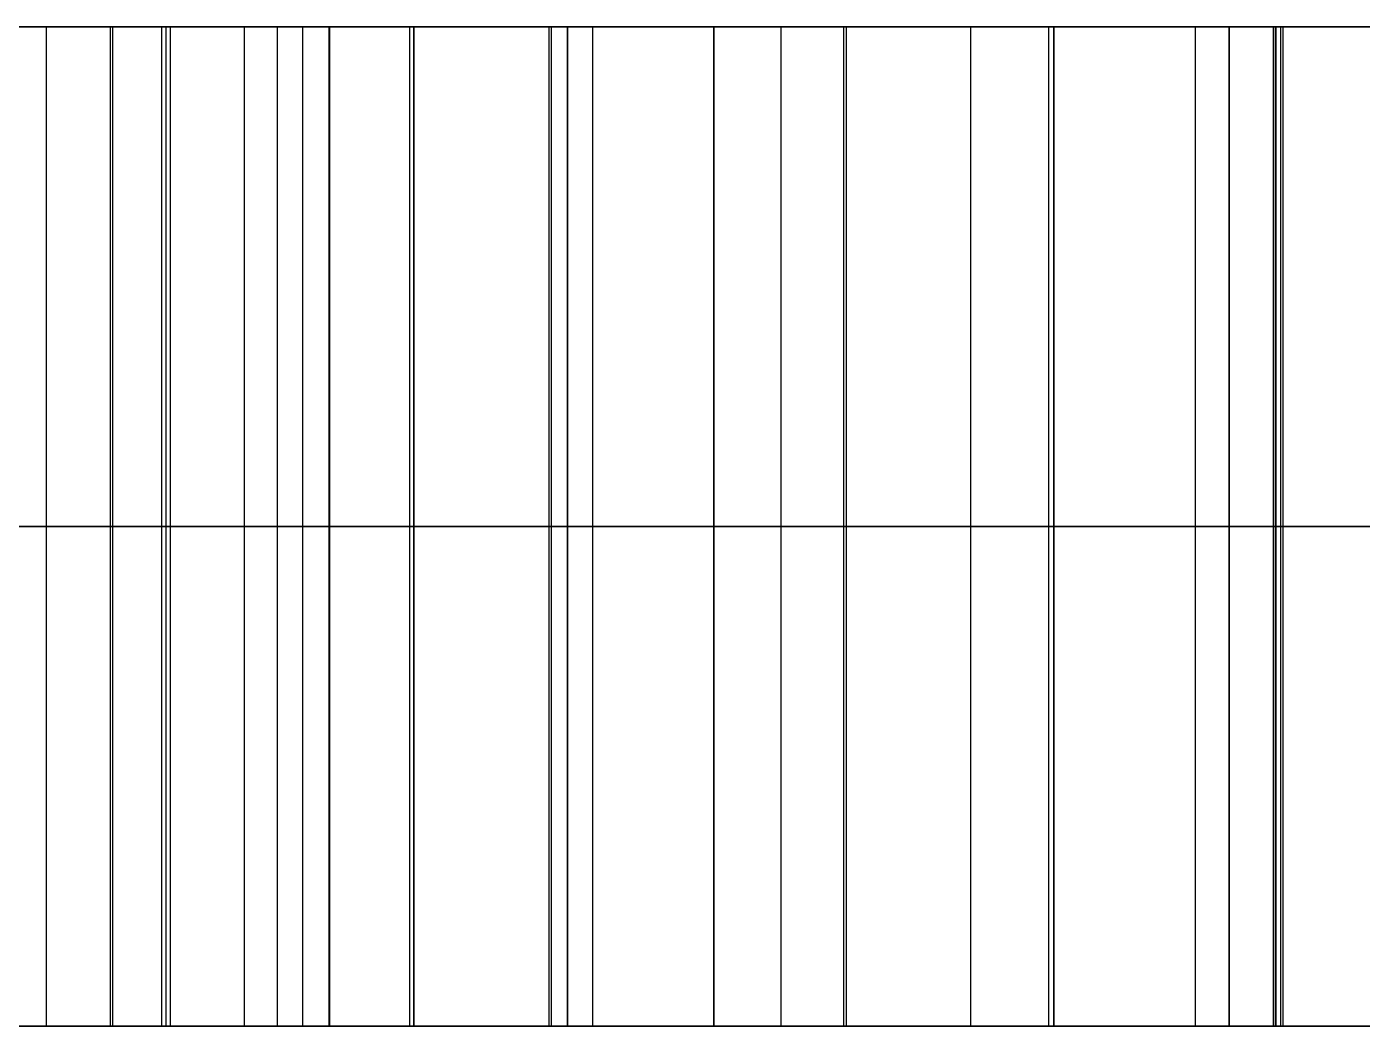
# Model space of a CAD drawing. Header units: millimetres. Extents: x -170 to 170, y -1654 to 210.
# Drawn here: x -31.34 to -11.29, y -50.53 to -35.53 of the extents above; entities that cross this region are included whole.
import ezdxf

# ---------------------------------------------------------------- set-up
doc = ezdxf.new("R2010")
doc.units = ezdxf.units.MM
doc.header["$MEASUREMENT"] = 0
doc.layers.add('V1', color=7, linetype='Continuous', true_color=0x000000)

msp = doc.modelspace()

# ---------------------------------------------------------------- linework, layer by layer
at = {"layer": 'V1'}
for p, q in [((-86.717, -35.528, 255), (-4, -35.528, 255)), ((-31.846, -35.528, 126.543), (-4, -35.528, 126.543)), ((-31.846, -35.528, 383.457), (-4, -35.528, 383.457)), ((-153, -43.028, 25), (153, -43.028, 25)), ((-153, -43.028, 25), (153, -43.028, 25)), ((-86.717, -50.528, 255), (-4, -50.528, 255)), ((-31.846, -50.528, 126.543), (-4, -50.528, 126.543)), ((-31.846, -50.528, 383.457), (-4, -50.528, 383.457))]:
    msp.add_line(p, q, dxfattribs=at)
for points in [[(-153, -35.528), (0, -35.528), (153, -35.528)], [(153, -35.528, 50), (0, -35.528, 50), (-153, -35.528, 50)], [(-31.048, -35.528, 99.347), (-31.048, -43.028, 99.347), (-31.048, -50.528, 99.347)], [(-31.048, -35.528, 410.653), (-31.048, -43.028, 410.653), (-31.048, -50.528, 410.653)], [(-31.047, -35.528, 153.74), (-31.047, -43.028, 153.74), (-31.047, -50.528, 153.74)], [(-31.047, -35.528, 356.26), (-31.047, -43.028, 356.26), (-31.047, -50.528, 356.26)], [(-30.084, -35.528, 336.331), (-30.084, -43.028, 336.331), (-30.084, -50.528, 336.331)], [(-30.051, -35.528, 173.657), (-30.051, -43.028, 173.657), (-30.051, -50.528, 173.657)], [(-29.317, -35.528, 139.17), (-29.317, -43.028, 139.17), (-29.317, -50.528, 139.17)], [(-29.317, -35.528, 113.917), (-29.317, -43.028, 113.917), (-29.317, -50.528, 113.917)], [(-29.317, -35.528, 396.083), (-29.317, -43.028, 396.083), (-29.317, -50.528, 396.083)], [(-29.317, -35.528, 370.83), (-29.317, -43.028, 370.83), (-29.317, -50.528, 370.83)], [(-29.251, -35.528, 139.134), (-29.251, -43.028, 139.134), (-29.251, -50.528, 139.134)], [(-29.251, -35.528, 113.952), (-29.251, -43.028, 113.952), (-29.251, -50.528, 113.952)], [(-29.251, -35.528, 396.048), (-29.251, -43.028, 396.048), (-29.251, -50.528, 396.048)], [(-29.251, -35.528, 370.866), (-29.251, -43.028, 370.866), (-29.251, -50.528, 370.866)], [(-29.186, -35.528, 97.358), (-29.186, -43.028, 97.358), (-29.186, -50.528, 97.358)], [(-29.186, -35.528, 412.642), (-29.186, -43.028, 412.642), (-29.186, -50.528, 412.642)], [(-29.185, -35.528, 155.729), (-29.185, -43.028, 155.729), (-29.185, -50.528, 155.729)], [(-29.185, -35.528, 354.271), (-29.185, -43.028, 354.271), (-29.185, -50.528, 354.271)], [(-28.074, -35.528, 105.517), (-28.074, -43.028, 105.517), (-28.074, -50.528, 105.517)], [(-28.074, -35.528, 404.483), (-28.074, -43.028, 404.483), (-28.074, -50.528, 404.483)], [(-28.073, -35.528, 147.569), (-28.073, -43.028, 147.569), (-28.073, -50.528, 147.569)], [(-28.073, -35.528, 362.431), (-28.073, -43.028, 362.431), (-28.073, -50.528, 362.431)], [(-27.58, -35.528, 110.62), (-27.58, -43.028, 110.62), (-27.58, -50.528, 110.62)], [(-27.58, -35.528, 399.38), (-27.58, -43.028, 399.38), (-27.58, -50.528, 399.38)], [(-27.579, -35.528, 142.466), (-27.579, -43.028, 142.466), (-27.579, -50.528, 142.466)], [(-27.579, -35.528, 367.534), (-27.579, -43.028, 367.534), (-27.579, -50.528, 367.534)], [(-27.197, -35.528, 95.496), (-27.197, -43.028, 95.496), (-27.197, -50.528, 95.496)], [(-27.197, -35.528, 414.504), (-27.197, -43.028, 414.504), (-27.197, -50.528, 414.504)], [(-27.196, -35.528, 157.591), (-27.196, -43.028, 157.591), (-27.196, -50.528, 157.591)], [(-27.196, -35.528, 352.409), (-27.196, -43.028, 352.409), (-27.196, -50.528, 352.409)], [(-26.803, -35.528, 172.53), (-26.803, -43.028, 172.53), (-26.803, -50.528, 172.53)], [(-26.791, -35.528, 337.474), (-26.791, -43.028, 337.474), (-26.791, -50.528, 337.474)], [(-25.594, -35.528, 107.467), (-25.594, -43.028, 107.467), (-25.594, -50.528, 107.467)], [(-25.594, -35.528, 402.533), (-25.594, -43.028, 402.533), (-25.594, -50.528, 402.533)], [(-25.593, -35.528, 145.619), (-25.593, -43.028, 145.619), (-25.593, -50.528, 145.619)], [(-25.593, -35.528, 364.381), (-25.593, -43.028, 364.381), (-25.593, -50.528, 364.381)], [(-25.53, -35.528, 107.507), (-25.53, -43.028, 107.507), (-25.53, -50.528, 107.507)], [(-25.53, -35.528, 402.493), (-25.53, -43.028, 402.493), (-25.53, -50.528, 402.493)], [(-25.529, -35.528, 145.58), (-25.529, -43.028, 145.58), (-25.529, -50.528, 145.58)], [(-25.529, -35.528, 364.42), (-25.529, -43.028, 364.42), (-25.529, -50.528, 364.42)], [(-23.501, -35.528, 338.471), (-23.501, -43.028, 338.471), (-23.501, -50.528, 338.471)], [(-23.466, -35.528, 171.519), (-23.466, -43.028, 171.519), (-23.466, -50.528, 171.519)], [(-23.224, -35.528, 346.5), (-23.224, -43.028, 346.5), (-23.224, -50.528, 346.5)], [(-23.218, -35.528, 163.514), (-23.218, -43.028, 163.514), (-23.218, -50.528, 163.514)], [(-22.844, -35.528, 348.521), (-22.844, -43.028, 348.521), (-22.844, -50.528, 348.521)], [(-22.844, -35.528, 161.479), (-22.844, -43.028, 161.479), (-22.844, -50.528, 161.479)], [(-21.027, -35.528, 98.469), (-21.027, -43.028, 98.469), (-21.027, -50.528, 98.469)], [(-21.027, -35.528, 411.531), (-21.027, -43.028, 411.531), (-21.027, -50.528, 411.531)], [(-21.025, -35.528, 154.617), (-21.025, -43.028, 154.617), (-21.025, -50.528, 154.617)], [(-21.025, -35.528, 355.383), (-21.025, -43.028, 355.383), (-21.025, -50.528, 355.383)], [(-20.016, -35.528, 349.167), (-20.016, -43.028, 349.167), (-20.016, -50.528, 349.167)], [(-20.016, -35.528, 160.833), (-20.016, -43.028, 160.833), (-20.016, -50.528, 160.833)], [(-19.077, -35.528, 100.95), (-19.077, -43.028, 100.95), (-19.077, -50.528, 100.95)], [(-19.077, -35.528, 409.05), (-19.077, -43.028, 409.05), (-19.077, -50.528, 409.05)], [(-19.075, -35.528, 152.136), (-19.075, -43.028, 152.136), (-19.075, -50.528, 152.136)], [(-19.075, -35.528, 357.864), (-19.075, -43.028, 357.864), (-19.075, -50.528, 357.864)], [(-19.037, -35.528, 101.013), (-19.037, -43.028, 101.013), (-19.037, -50.528, 101.013)], [(-19.037, -35.528, 408.987), (-19.037, -43.028, 408.987), (-19.037, -50.528, 408.987)], [(-19.036, -35.528, 152.073), (-19.036, -43.028, 152.073), (-19.036, -50.528, 152.073)], [(-19.036, -35.528, 357.927), (-19.036, -43.028, 357.927), (-19.036, -50.528, 357.927)], [(-17.169, -35.528, 349.727), (-17.169, -43.028, 349.727), (-17.169, -50.528, 349.727)], [(-17.169, -35.528, 160.273), (-17.169, -43.028, 160.273), (-17.169, -50.528, 160.273)], [(-16, -35.528, 348.021), (-16, -43.028, 348.021), (-16, -50.528, 348.021)], [(-16, -35.528, 161.964), (-16, -43.028, 161.964), (-16, -50.528, 161.964)], [(-15.924, -35.528, 98.964), (-15.924, -43.028, 98.964), (-15.924, -50.528, 98.964)], [(-15.924, -35.528, 411.036), (-15.924, -43.028, 411.036), (-15.924, -50.528, 411.036)], [(-15.922, -35.528, 154.122), (-15.922, -43.028, 154.122), (-15.922, -50.528, 154.122)], [(-15.922, -35.528, 355.878), (-15.922, -43.028, 355.878), (-15.922, -50.528, 355.878)], [(-13.8, -35.528, 94.297), (-13.8, -43.028, 94.297), (-13.8, -50.528, 94.297)], [(-13.8, -35.528, 415.703), (-13.8, -43.028, 415.703), (-13.8, -50.528, 415.703)], [(-13.799, -35.528, 158.789), (-13.799, -43.028, 158.789), (-13.799, -50.528, 158.789)], [(-13.799, -35.528, 351.211), (-13.799, -43.028, 351.211), (-13.799, -50.528, 351.211)], [(-13.291, -35.528, 87.466), (-13.291, -43.028, 87.466), (-13.291, -50.528, 87.466)], [(-13.291, -35.528, 422.534), (-13.291, -43.028, 422.534), (-13.291, -50.528, 422.534)], [(-13.289, -35.528, 165.619), (-13.289, -43.028, 165.619), (-13.289, -50.528, 165.619)], [(-13.289, -35.528, 344.381), (-13.289, -43.028, 344.381), (-13.289, -50.528, 344.381)], [(-12.627, -35.528, 97.226), (-12.627, -43.028, 97.226), (-12.627, -50.528, 97.226)], [(-12.627, -35.528, 412.774), (-12.627, -43.028, 412.774), (-12.627, -50.528, 412.774)], [(-12.625, -35.528, 155.86), (-12.625, -43.028, 155.86), (-12.625, -50.528, 155.86)], [(-12.625, -35.528, 354.14), (-12.625, -43.028, 354.14), (-12.625, -50.528, 354.14)], [(-12.592, -35.528, 97.292), (-12.592, -43.028, 97.292), (-12.592, -50.528, 97.292)], [(-12.592, -35.528, 412.708), (-12.592, -43.028, 412.708), (-12.592, -50.528, 412.708)], [(-12.59, -35.528, 155.794), (-12.59, -43.028, 155.794), (-12.59, -50.528, 155.794)], [(-12.59, -35.528, 354.206), (-12.59, -43.028, 354.206), (-12.59, -50.528, 354.206)], [(-12.517, -35.528, 340.808), (-12.517, -43.028, 340.808), (-12.517, -50.528, 340.808)], [(-12.482, -35.528, 169.186), (-12.482, -43.028, 169.186), (-12.482, -50.528, 169.186)], [(-153, -43.028), (0, -43.028), (153, -43.028)], [(153, -43.028, 50), (0, -43.028, 50), (-153, -43.028, 50)], [(-153, -43.028), (0, -43.028), (153, -43.028)], [(153, -43.028, 50), (0, -43.028, 50), (-153, -43.028, 50)], [(-153, -50.528), (0, -50.528), (153, -50.528)], [(153, -50.528, 50), (0, -50.528, 50), (-153, -50.528, 50)]]:
    msp.add_open_spline(points, degree=2, dxfattribs=at)
for points, knots in [([(-39.077, -35.528, 113.254), (-37.211, -35.528, 112.825), (-34.369, -35.528, 112.175), (-32.246, -35.528, 112.744), (-31.219, -35.528, 113.019), (-30.232, -35.528, 113.431), (-29.317, -35.528, 113.917), (-29.295, -35.528, 113.929), (-29.273, -35.528, 113.94), (-29.251, -35.528, 113.952)], [-80.007448, -80.007448, -80.007448, -80.007448, -79.240344, -79.240344, -79.240344, -78.450684, -78.450684, -78.450684, -78.431695, -78.431695, -78.431695, -78.431695]), ([(-29.251, -35.528, 396.048), (-29.273, -35.528, 396.06), (-29.295, -35.528, 396.071), (-29.317, -35.528, 396.083), (-30.232, -35.528, 396.569), (-31.219, -35.528, 396.981), (-32.246, -35.528, 397.256), (-34.369, -35.528, 397.825), (-37.211, -35.528, 397.175), (-39.077, -35.528, 396.746)], [78.431695, 78.431695, 78.431695, 78.431695, 78.450684, 78.450684, 78.450684, 79.240344, 79.240344, 79.240344, 80.007448, 80.007448, 80.007448, 80.007448]), ([(-29.251, -35.528, 139.134), (-29.273, -35.528, 139.146), (-29.295, -35.528, 139.158), (-29.317, -35.528, 139.17), (-30.232, -35.528, 139.656), (-31.219, -35.528, 140.068), (-32.246, -35.528, 140.343), (-34.369, -35.528, 140.912), (-37.21, -35.528, 140.262), (-39.076, -35.528, 139.833)], [-90.169447, -90.169447, -90.169447, -90.169447, -90.150398, -90.150398, -90.150398, -89.360731, -89.360731, -89.360731, -88.593646, -88.593646, -88.593646, -88.593646]), ([(-39.076, -35.528, 370.167), (-37.21, -35.528, 369.738), (-34.369, -35.528, 369.088), (-32.246, -35.528, 369.657), (-31.219, -35.528, 369.932), (-30.232, -35.528, 370.344), (-29.317, -35.528, 370.83), (-29.295, -35.528, 370.842), (-29.273, -35.528, 370.854), (-29.251, -35.528, 370.866)], [88.593646, 88.593646, 88.593646, 88.593646, 89.360731, 89.360731, 89.360731, 90.150398, 90.150398, 90.150398, 90.169447, 90.169447, 90.169447, 90.169447]), ([(-30.084, -35.528, 336.331), (-31.065, -35.528, 338.383), (-32.305, -35.528, 340.058), (-34.99, -35.528, 342.661), (-35.53, -35.528, 343.185), (-36.031, -35.528, 343.66), (-36.489, -35.528, 344.087)], [252.415482, 252.415482, 252.415482, 252.415482, 253.332139, 253.332139, 253.332139, 253.516566, 253.516566, 253.516566, 253.516566]), ([(-36.489, -35.528, 165.913), (-36.032, -35.528, 166.335), (-35.532, -35.528, 166.806), (-34.994, -35.528, 167.324), (-32.288, -35.528, 169.926), (-31.042, -35.528, 171.598), (-30.051, -35.528, 173.657)], [329.460388, 329.460388, 329.460388, 329.460388, 329.643542, 329.643542, 329.643542, 330.56361, 330.56361, 330.56361, 330.56361]), ([(-25.53, -35.528, 107.507), (-25.551, -35.528, 107.494), (-25.573, -35.528, 107.48), (-25.594, -35.528, 107.467), (-26.472, -35.528, 106.918), (-27.323, -35.528, 106.269), (-28.074, -35.528, 105.517), (-29.628, -35.528, 103.963), (-30.486, -35.528, 101.177), (-31.048, -35.528, 99.347)], [-75.877204, -75.877204, -75.877204, -75.877204, -75.858155, -75.858155, -75.858155, -75.068488, -75.068488, -75.068488, -74.301403, -74.301403, -74.301403, -74.301403]), ([(-31.048, -35.528, 410.653), (-30.486, -35.528, 408.823), (-29.628, -35.528, 406.037), (-28.074, -35.528, 404.483), (-27.323, -35.528, 403.731), (-26.472, -35.528, 403.082), (-25.594, -35.528, 402.533), (-25.573, -35.528, 402.52), (-25.551, -35.528, 402.506), (-25.53, -35.528, 402.493)], [74.301403, 74.301403, 74.301403, 74.301403, 75.068488, 75.068488, 75.068488, 75.858155, 75.858155, 75.858155, 75.877204, 75.877204, 75.877204, 75.877204]), ([(-31.047, -35.528, 153.74), (-30.485, -35.528, 151.909), (-29.627, -35.528, 149.123), (-28.073, -35.528, 147.569), (-27.321, -35.528, 146.817), (-26.471, -35.528, 146.169), (-25.593, -35.528, 145.619), (-25.571, -35.528, 145.606), (-25.55, -35.528, 145.593), (-25.529, -35.528, 145.58)], [-94.299691, -94.299691, -94.299691, -94.299691, -93.532587, -93.532587, -93.532587, -92.742927, -92.742927, -92.742927, -92.723938, -92.723938, -92.723938, -92.723938]), ([(-25.529, -35.528, 364.42), (-25.55, -35.528, 364.407), (-25.571, -35.528, 364.394), (-25.593, -35.528, 364.381), (-26.471, -35.528, 363.831), (-27.321, -35.528, 363.183), (-28.073, -35.528, 362.431), (-29.627, -35.528, 360.877), (-30.485, -35.528, 358.091), (-31.047, -35.528, 356.26)], [92.723938, 92.723938, 92.723938, 92.723938, 92.742927, 92.742927, 92.742927, 93.532587, 93.532587, 93.532587, 94.299691, 94.299691, 94.299691, 94.299691]), ([(-27.197, -35.528, 95.496), (-25.367, -35.528, 96.058), (-22.581, -35.528, 96.915), (-21.027, -35.528, 98.469), (-20.275, -35.528, 99.221), (-19.626, -35.528, 100.072), (-19.077, -35.528, 100.95), (-19.063, -35.528, 100.971), (-19.05, -35.528, 100.992), (-19.037, -35.528, 101.013)], [-72.861326, -72.861326, -72.861326, -72.861326, -72.094222, -72.094222, -72.094222, -71.304563, -71.304563, -71.304563, -71.285573, -71.285573, -71.285573, -71.285573]), ([(-19.037, -35.528, 408.987), (-19.05, -35.528, 409.008), (-19.063, -35.528, 409.029), (-19.077, -35.528, 409.05), (-19.626, -35.528, 409.928), (-20.275, -35.528, 410.779), (-21.027, -35.528, 411.531), (-22.581, -35.528, 413.085), (-25.367, -35.528, 413.942), (-27.197, -35.528, 414.504)], [71.285573, 71.285573, 71.285573, 71.285573, 71.304563, 71.304563, 71.304563, 72.094222, 72.094222, 72.094222, 72.861326, 72.861326, 72.861326, 72.861326]), ([(-19.036, -35.528, 152.073), (-19.049, -35.528, 152.094), (-19.062, -35.528, 152.115), (-19.075, -35.528, 152.136), (-19.625, -35.528, 153.015), (-20.274, -35.528, 153.865), (-21.025, -35.528, 154.617), (-22.579, -35.528, 156.171), (-25.365, -35.528, 157.029), (-27.196, -35.528, 157.591)], [-97.315569, -97.315569, -97.315569, -97.315569, -97.29652, -97.29652, -97.29652, -96.506852, -96.506852, -96.506852, -95.739767, -95.739767, -95.739767, -95.739767]), ([(-27.196, -35.528, 352.409), (-25.365, -35.528, 352.971), (-22.579, -35.528, 353.829), (-21.025, -35.528, 355.383), (-20.274, -35.528, 356.135), (-19.625, -35.528, 356.985), (-19.075, -35.528, 357.864), (-19.062, -35.528, 357.885), (-19.049, -35.528, 357.906), (-19.036, -35.528, 357.927)], [95.739767, 95.739767, 95.739767, 95.739767, 96.506852, 96.506852, 96.506852, 97.29652, 97.29652, 97.29652, 97.315569, 97.315569, 97.315569, 97.315569]), ([(-22.844, -35.528, 348.521), (-22.965, -35.528, 347.91), (-23.093, -35.528, 347.236), (-23.224, -35.528, 346.5), (-23.884, -35.528, 342.805), (-23.909, -35.528, 340.72), (-23.501, -35.528, 338.471)], [248.780261, 248.780261, 248.780261, 248.780261, 248.963415, 248.963415, 248.963415, 249.883483, 249.883483, 249.883483, 249.883483]), ([(-23.466, -35.528, 171.519), (-23.879, -35.528, 169.282), (-23.861, -35.528, 167.198), (-23.218, -35.528, 163.514), (-23.089, -35.528, 162.773), (-22.963, -35.528, 162.094), (-22.844, -35.528, 161.479)], [333.095609, 333.095609, 333.095609, 333.095609, 334.012266, 334.012266, 334.012266, 334.196693, 334.196693, 334.196693, 334.196693]), ([(-12.517, -35.528, 340.808), (-13.05, -35.528, 343.02), (-13.914, -35.528, 344.916), (-16, -35.528, 348.021), (-16.419, -35.528, 348.645), (-16.81, -35.528, 349.214), (-17.169, -35.528, 349.727)], [245.692138, 245.692138, 245.692138, 245.692138, 246.608795, 246.608795, 246.608795, 246.793222, 246.793222, 246.793222, 246.793222]), ([(-17.169, -35.528, 160.273), (-16.81, -35.528, 160.781), (-16.419, -35.528, 161.345), (-16, -35.528, 161.964), (-13.894, -35.528, 165.072), (-13.024, -35.528, 166.966), (-12.482, -35.528, 169.186)], [336.183732, 336.183732, 336.183732, 336.183732, 336.366886, 336.366886, 336.366886, 337.286954, 337.286954, 337.286954, 337.286954]), ([(-12.592, -35.528, 97.292), (-12.604, -35.528, 97.27), (-12.615, -35.528, 97.248), (-12.627, -35.528, 97.226), (-13.113, -35.528, 96.311), (-13.525, -35.528, 95.324), (-13.8, -35.528, 94.297), (-14.369, -35.528, 92.174), (-13.719, -35.528, 89.332), (-13.291, -35.528, 87.466)], [-68.731083, -68.731083, -68.731083, -68.731083, -68.712034, -68.712034, -68.712034, -67.922366, -67.922366, -67.922366, -67.155281, -67.155281, -67.155281, -67.155281]), ([(-13.291, -35.528, 422.534), (-13.719, -35.528, 420.668), (-14.369, -35.528, 417.826), (-13.8, -35.528, 415.703), (-13.525, -35.528, 414.676), (-13.113, -35.528, 413.689), (-12.627, -35.528, 412.774), (-12.615, -35.528, 412.752), (-12.604, -35.528, 412.73), (-12.592, -35.528, 412.708)], [67.155281, 67.155281, 67.155281, 67.155281, 67.922366, 67.922366, 67.922366, 68.712034, 68.712034, 68.712034, 68.731083, 68.731083, 68.731083, 68.731083]), ([(-13.289, -35.528, 165.619), (-13.717, -35.528, 163.753), (-14.367, -35.528, 160.912), (-13.799, -35.528, 158.789), (-13.523, -35.528, 157.762), (-13.111, -35.528, 156.775), (-12.625, -35.528, 155.86), (-12.614, -35.528, 155.838), (-12.602, -35.528, 155.816), (-12.59, -35.528, 155.794)], [-101.445812, -101.445812, -101.445812, -101.445812, -100.678708, -100.678708, -100.678708, -99.889049, -99.889049, -99.889049, -99.870059, -99.870059, -99.870059, -99.870059]), ([(-12.59, -35.528, 354.206), (-12.602, -35.528, 354.184), (-12.614, -35.528, 354.162), (-12.625, -35.528, 354.14), (-13.111, -35.528, 353.225), (-13.523, -35.528, 352.238), (-13.799, -35.528, 351.211), (-14.367, -35.528, 349.088), (-13.717, -35.528, 346.247), (-13.289, -35.528, 344.381)], [99.870059, 99.870059, 99.870059, 99.870059, 99.889049, 99.889049, 99.889049, 100.678708, 100.678708, 100.678708, 101.445812, 101.445812, 101.445812, 101.445812]), ([(-39.077, -43.028, 113.254), (-37.211, -43.028, 112.825), (-34.369, -43.028, 112.175), (-32.246, -43.028, 112.744), (-31.219, -43.028, 113.019), (-30.232, -43.028, 113.431), (-29.317, -43.028, 113.917), (-29.295, -43.028, 113.929), (-29.273, -43.028, 113.94), (-29.251, -43.028, 113.952)], [-80.007448, -80.007448, -80.007448, -80.007448, -79.240344, -79.240344, -79.240344, -78.450684, -78.450684, -78.450684, -78.431695, -78.431695, -78.431695, -78.431695]), ([(-29.251, -43.028, 396.048), (-29.273, -43.028, 396.06), (-29.295, -43.028, 396.071), (-29.317, -43.028, 396.083), (-30.232, -43.028, 396.569), (-31.219, -43.028, 396.981), (-32.246, -43.028, 397.256), (-34.369, -43.028, 397.825), (-37.211, -43.028, 397.175), (-39.077, -43.028, 396.746)], [78.431695, 78.431695, 78.431695, 78.431695, 78.450684, 78.450684, 78.450684, 79.240344, 79.240344, 79.240344, 80.007448, 80.007448, 80.007448, 80.007448]), ([(-29.251, -43.028, 139.134), (-29.273, -43.028, 139.146), (-29.295, -43.028, 139.158), (-29.317, -43.028, 139.17), (-30.232, -43.028, 139.656), (-31.219, -43.028, 140.068), (-32.246, -43.028, 140.343), (-34.369, -43.028, 140.912), (-37.21, -43.028, 140.262), (-39.076, -43.028, 139.833)], [-90.169447, -90.169447, -90.169447, -90.169447, -90.150398, -90.150398, -90.150398, -89.360731, -89.360731, -89.360731, -88.593646, -88.593646, -88.593646, -88.593646]), ([(-39.076, -43.028, 370.167), (-37.21, -43.028, 369.738), (-34.369, -43.028, 369.088), (-32.246, -43.028, 369.657), (-31.219, -43.028, 369.932), (-30.232, -43.028, 370.344), (-29.317, -43.028, 370.83), (-29.295, -43.028, 370.842), (-29.273, -43.028, 370.854), (-29.251, -43.028, 370.866)], [88.593646, 88.593646, 88.593646, 88.593646, 89.360731, 89.360731, 89.360731, 90.150398, 90.150398, 90.150398, 90.169447, 90.169447, 90.169447, 90.169447]), ([(-30.084, -43.028, 336.331), (-31.065, -43.028, 338.383), (-32.305, -43.028, 340.058), (-34.99, -43.028, 342.661), (-35.53, -43.028, 343.185), (-36.031, -43.028, 343.66), (-36.489, -43.028, 344.087)], [252.415482, 252.415482, 252.415482, 252.415482, 253.332139, 253.332139, 253.332139, 253.516566, 253.516566, 253.516566, 253.516566]), ([(-36.489, -43.028, 165.913), (-36.032, -43.028, 166.335), (-35.532, -43.028, 166.806), (-34.994, -43.028, 167.324), (-32.288, -43.028, 169.926), (-31.042, -43.028, 171.598), (-30.051, -43.028, 173.657)], [329.460388, 329.460388, 329.460388, 329.460388, 329.643542, 329.643542, 329.643542, 330.56361, 330.56361, 330.56361, 330.56361]), ([(-25.53, -43.028, 107.507), (-25.551, -43.028, 107.494), (-25.573, -43.028, 107.48), (-25.594, -43.028, 107.467), (-26.472, -43.028, 106.918), (-27.323, -43.028, 106.269), (-28.074, -43.028, 105.517), (-29.628, -43.028, 103.963), (-30.486, -43.028, 101.177), (-31.048, -43.028, 99.347)], [-75.877204, -75.877204, -75.877204, -75.877204, -75.858155, -75.858155, -75.858155, -75.068488, -75.068488, -75.068488, -74.301403, -74.301403, -74.301403, -74.301403]), ([(-31.048, -43.028, 410.653), (-30.486, -43.028, 408.823), (-29.628, -43.028, 406.037), (-28.074, -43.028, 404.483), (-27.323, -43.028, 403.731), (-26.472, -43.028, 403.082), (-25.594, -43.028, 402.533), (-25.573, -43.028, 402.52), (-25.551, -43.028, 402.506), (-25.53, -43.028, 402.493)], [74.301403, 74.301403, 74.301403, 74.301403, 75.068488, 75.068488, 75.068488, 75.858155, 75.858155, 75.858155, 75.877204, 75.877204, 75.877204, 75.877204]), ([(-31.047, -43.028, 153.74), (-30.485, -43.028, 151.909), (-29.627, -43.028, 149.123), (-28.073, -43.028, 147.569), (-27.321, -43.028, 146.817), (-26.471, -43.028, 146.169), (-25.593, -43.028, 145.619), (-25.571, -43.028, 145.606), (-25.55, -43.028, 145.593), (-25.529, -43.028, 145.58)], [-94.299691, -94.299691, -94.299691, -94.299691, -93.532587, -93.532587, -93.532587, -92.742927, -92.742927, -92.742927, -92.723938, -92.723938, -92.723938, -92.723938]), ([(-25.529, -43.028, 364.42), (-25.55, -43.028, 364.407), (-25.571, -43.028, 364.394), (-25.593, -43.028, 364.381), (-26.471, -43.028, 363.831), (-27.321, -43.028, 363.183), (-28.073, -43.028, 362.431), (-29.627, -43.028, 360.877), (-30.485, -43.028, 358.091), (-31.047, -43.028, 356.26)], [92.723938, 92.723938, 92.723938, 92.723938, 92.742927, 92.742927, 92.742927, 93.532587, 93.532587, 93.532587, 94.299691, 94.299691, 94.299691, 94.299691]), ([(-27.197, -43.028, 95.496), (-25.367, -43.028, 96.058), (-22.581, -43.028, 96.915), (-21.027, -43.028, 98.469), (-20.275, -43.028, 99.221), (-19.626, -43.028, 100.072), (-19.077, -43.028, 100.95), (-19.063, -43.028, 100.971), (-19.05, -43.028, 100.992), (-19.037, -43.028, 101.013)], [-72.861326, -72.861326, -72.861326, -72.861326, -72.094222, -72.094222, -72.094222, -71.304563, -71.304563, -71.304563, -71.285573, -71.285573, -71.285573, -71.285573]), ([(-19.037, -43.028, 408.987), (-19.05, -43.028, 409.008), (-19.063, -43.028, 409.029), (-19.077, -43.028, 409.05), (-19.626, -43.028, 409.928), (-20.275, -43.028, 410.779), (-21.027, -43.028, 411.531), (-22.581, -43.028, 413.085), (-25.367, -43.028, 413.942), (-27.197, -43.028, 414.504)], [71.285573, 71.285573, 71.285573, 71.285573, 71.304563, 71.304563, 71.304563, 72.094222, 72.094222, 72.094222, 72.861326, 72.861326, 72.861326, 72.861326]), ([(-19.036, -43.028, 152.073), (-19.049, -43.028, 152.094), (-19.062, -43.028, 152.115), (-19.075, -43.028, 152.136), (-19.625, -43.028, 153.015), (-20.274, -43.028, 153.865), (-21.025, -43.028, 154.617), (-22.579, -43.028, 156.171), (-25.365, -43.028, 157.029), (-27.196, -43.028, 157.591)], [-97.315569, -97.315569, -97.315569, -97.315569, -97.29652, -97.29652, -97.29652, -96.506852, -96.506852, -96.506852, -95.739767, -95.739767, -95.739767, -95.739767]), ([(-27.196, -43.028, 352.409), (-25.365, -43.028, 352.971), (-22.579, -43.028, 353.829), (-21.025, -43.028, 355.383), (-20.274, -43.028, 356.135), (-19.625, -43.028, 356.985), (-19.075, -43.028, 357.864), (-19.062, -43.028, 357.885), (-19.049, -43.028, 357.906), (-19.036, -43.028, 357.927)], [95.739767, 95.739767, 95.739767, 95.739767, 96.506852, 96.506852, 96.506852, 97.29652, 97.29652, 97.29652, 97.315569, 97.315569, 97.315569, 97.315569]), ([(-22.844, -43.028, 348.521), (-22.965, -43.028, 347.91), (-23.093, -43.028, 347.236), (-23.224, -43.028, 346.5), (-23.884, -43.028, 342.805), (-23.909, -43.028, 340.72), (-23.501, -43.028, 338.471)], [248.780261, 248.780261, 248.780261, 248.780261, 248.963415, 248.963415, 248.963415, 249.883483, 249.883483, 249.883483, 249.883483]), ([(-23.466, -43.028, 171.519), (-23.879, -43.028, 169.282), (-23.861, -43.028, 167.198), (-23.218, -43.028, 163.514), (-23.089, -43.028, 162.773), (-22.963, -43.028, 162.094), (-22.844, -43.028, 161.479)], [333.095609, 333.095609, 333.095609, 333.095609, 334.012266, 334.012266, 334.012266, 334.196693, 334.196693, 334.196693, 334.196693]), ([(-12.517, -43.028, 340.808), (-13.05, -43.028, 343.02), (-13.914, -43.028, 344.916), (-16, -43.028, 348.021), (-16.419, -43.028, 348.645), (-16.81, -43.028, 349.214), (-17.169, -43.028, 349.727)], [245.692138, 245.692138, 245.692138, 245.692138, 246.608795, 246.608795, 246.608795, 246.793222, 246.793222, 246.793222, 246.793222]), ([(-17.169, -43.028, 160.273), (-16.81, -43.028, 160.781), (-16.419, -43.028, 161.345), (-16, -43.028, 161.964), (-13.894, -43.028, 165.072), (-13.024, -43.028, 166.966), (-12.482, -43.028, 169.186)], [336.183732, 336.183732, 336.183732, 336.183732, 336.366886, 336.366886, 336.366886, 337.286954, 337.286954, 337.286954, 337.286954]), ([(-12.592, -43.028, 97.292), (-12.604, -43.028, 97.27), (-12.615, -43.028, 97.248), (-12.627, -43.028, 97.226), (-13.113, -43.028, 96.311), (-13.525, -43.028, 95.324), (-13.8, -43.028, 94.297), (-14.369, -43.028, 92.174), (-13.719, -43.028, 89.332), (-13.291, -43.028, 87.466)], [-68.731083, -68.731083, -68.731083, -68.731083, -68.712034, -68.712034, -68.712034, -67.922366, -67.922366, -67.922366, -67.155281, -67.155281, -67.155281, -67.155281]), ([(-13.291, -43.028, 422.534), (-13.719, -43.028, 420.668), (-14.369, -43.028, 417.826), (-13.8, -43.028, 415.703), (-13.525, -43.028, 414.676), (-13.113, -43.028, 413.689), (-12.627, -43.028, 412.774), (-12.615, -43.028, 412.752), (-12.604, -43.028, 412.73), (-12.592, -43.028, 412.708)], [67.155281, 67.155281, 67.155281, 67.155281, 67.922366, 67.922366, 67.922366, 68.712034, 68.712034, 68.712034, 68.731083, 68.731083, 68.731083, 68.731083]), ([(-13.289, -43.028, 165.619), (-13.717, -43.028, 163.753), (-14.367, -43.028, 160.912), (-13.799, -43.028, 158.789), (-13.523, -43.028, 157.762), (-13.111, -43.028, 156.775), (-12.625, -43.028, 155.86), (-12.614, -43.028, 155.838), (-12.602, -43.028, 155.816), (-12.59, -43.028, 155.794)], [-101.445812, -101.445812, -101.445812, -101.445812, -100.678708, -100.678708, -100.678708, -99.889049, -99.889049, -99.889049, -99.870059, -99.870059, -99.870059, -99.870059]), ([(-12.59, -43.028, 354.206), (-12.602, -43.028, 354.184), (-12.614, -43.028, 354.162), (-12.625, -43.028, 354.14), (-13.111, -43.028, 353.225), (-13.523, -43.028, 352.238), (-13.799, -43.028, 351.211), (-14.367, -43.028, 349.088), (-13.717, -43.028, 346.247), (-13.289, -43.028, 344.381)], [99.870059, 99.870059, 99.870059, 99.870059, 99.889049, 99.889049, 99.889049, 100.678708, 100.678708, 100.678708, 101.445812, 101.445812, 101.445812, 101.445812]), ([(-39.077, -50.528, 113.254), (-37.211, -50.528, 112.825), (-34.369, -50.528, 112.175), (-32.246, -50.528, 112.744), (-31.219, -50.528, 113.019), (-30.232, -50.528, 113.431), (-29.317, -50.528, 113.917), (-29.295, -50.528, 113.929), (-29.273, -50.528, 113.94), (-29.251, -50.528, 113.952)], [-80.007448, -80.007448, -80.007448, -80.007448, -79.240344, -79.240344, -79.240344, -78.450684, -78.450684, -78.450684, -78.431695, -78.431695, -78.431695, -78.431695]), ([(-29.251, -50.528, 396.048), (-29.273, -50.528, 396.06), (-29.295, -50.528, 396.071), (-29.317, -50.528, 396.083), (-30.232, -50.528, 396.569), (-31.219, -50.528, 396.981), (-32.246, -50.528, 397.256), (-34.369, -50.528, 397.825), (-37.211, -50.528, 397.175), (-39.077, -50.528, 396.746)], [78.431695, 78.431695, 78.431695, 78.431695, 78.450684, 78.450684, 78.450684, 79.240344, 79.240344, 79.240344, 80.007448, 80.007448, 80.007448, 80.007448]), ([(-29.251, -50.528, 139.134), (-29.273, -50.528, 139.146), (-29.295, -50.528, 139.158), (-29.317, -50.528, 139.17), (-30.232, -50.528, 139.656), (-31.219, -50.528, 140.068), (-32.246, -50.528, 140.343), (-34.369, -50.528, 140.912), (-37.21, -50.528, 140.262), (-39.076, -50.528, 139.833)], [-90.169447, -90.169447, -90.169447, -90.169447, -90.150398, -90.150398, -90.150398, -89.360731, -89.360731, -89.360731, -88.593646, -88.593646, -88.593646, -88.593646]), ([(-39.076, -50.528, 370.167), (-37.21, -50.528, 369.738), (-34.369, -50.528, 369.088), (-32.246, -50.528, 369.657), (-31.219, -50.528, 369.932), (-30.232, -50.528, 370.344), (-29.317, -50.528, 370.83), (-29.295, -50.528, 370.842), (-29.273, -50.528, 370.854), (-29.251, -50.528, 370.866)], [88.593646, 88.593646, 88.593646, 88.593646, 89.360731, 89.360731, 89.360731, 90.150398, 90.150398, 90.150398, 90.169447, 90.169447, 90.169447, 90.169447]), ([(-30.084, -50.528, 336.331), (-31.065, -50.528, 338.383), (-32.305, -50.528, 340.058), (-34.99, -50.528, 342.661), (-35.53, -50.528, 343.185), (-36.031, -50.528, 343.66), (-36.489, -50.528, 344.087)], [252.415482, 252.415482, 252.415482, 252.415482, 253.332139, 253.332139, 253.332139, 253.516566, 253.516566, 253.516566, 253.516566]), ([(-36.489, -50.528, 165.913), (-36.032, -50.528, 166.335), (-35.532, -50.528, 166.806), (-34.994, -50.528, 167.324), (-32.288, -50.528, 169.926), (-31.042, -50.528, 171.598), (-30.051, -50.528, 173.657)], [329.460388, 329.460388, 329.460388, 329.460388, 329.643542, 329.643542, 329.643542, 330.56361, 330.56361, 330.56361, 330.56361]), ([(-25.53, -50.528, 107.507), (-25.551, -50.528, 107.494), (-25.573, -50.528, 107.48), (-25.594, -50.528, 107.467), (-26.472, -50.528, 106.918), (-27.323, -50.528, 106.269), (-28.074, -50.528, 105.517), (-29.628, -50.528, 103.963), (-30.486, -50.528, 101.177), (-31.048, -50.528, 99.347)], [-75.877204, -75.877204, -75.877204, -75.877204, -75.858155, -75.858155, -75.858155, -75.068488, -75.068488, -75.068488, -74.301403, -74.301403, -74.301403, -74.301403]), ([(-31.048, -50.528, 410.653), (-30.486, -50.528, 408.823), (-29.628, -50.528, 406.037), (-28.074, -50.528, 404.483), (-27.323, -50.528, 403.731), (-26.472, -50.528, 403.082), (-25.594, -50.528, 402.533), (-25.573, -50.528, 402.52), (-25.551, -50.528, 402.506), (-25.53, -50.528, 402.493)], [74.301403, 74.301403, 74.301403, 74.301403, 75.068488, 75.068488, 75.068488, 75.858155, 75.858155, 75.858155, 75.877204, 75.877204, 75.877204, 75.877204]), ([(-31.047, -50.528, 153.74), (-30.485, -50.528, 151.909), (-29.627, -50.528, 149.123), (-28.073, -50.528, 147.569), (-27.321, -50.528, 146.817), (-26.471, -50.528, 146.169), (-25.593, -50.528, 145.619), (-25.571, -50.528, 145.606), (-25.55, -50.528, 145.593), (-25.529, -50.528, 145.58)], [-94.299691, -94.299691, -94.299691, -94.299691, -93.532587, -93.532587, -93.532587, -92.742927, -92.742927, -92.742927, -92.723938, -92.723938, -92.723938, -92.723938]), ([(-25.529, -50.528, 364.42), (-25.55, -50.528, 364.407), (-25.571, -50.528, 364.394), (-25.593, -50.528, 364.381), (-26.471, -50.528, 363.831), (-27.321, -50.528, 363.183), (-28.073, -50.528, 362.431), (-29.627, -50.528, 360.877), (-30.485, -50.528, 358.091), (-31.047, -50.528, 356.26)], [92.723938, 92.723938, 92.723938, 92.723938, 92.742927, 92.742927, 92.742927, 93.532587, 93.532587, 93.532587, 94.299691, 94.299691, 94.299691, 94.299691]), ([(-27.197, -50.528, 95.496), (-25.367, -50.528, 96.058), (-22.581, -50.528, 96.915), (-21.027, -50.528, 98.469), (-20.275, -50.528, 99.221), (-19.626, -50.528, 100.072), (-19.077, -50.528, 100.95), (-19.063, -50.528, 100.971), (-19.05, -50.528, 100.992), (-19.037, -50.528, 101.013)], [-72.861326, -72.861326, -72.861326, -72.861326, -72.094222, -72.094222, -72.094222, -71.304563, -71.304563, -71.304563, -71.285573, -71.285573, -71.285573, -71.285573]), ([(-19.037, -50.528, 408.987), (-19.05, -50.528, 409.008), (-19.063, -50.528, 409.029), (-19.077, -50.528, 409.05), (-19.626, -50.528, 409.928), (-20.275, -50.528, 410.779), (-21.027, -50.528, 411.531), (-22.581, -50.528, 413.085), (-25.367, -50.528, 413.942), (-27.197, -50.528, 414.504)], [71.285573, 71.285573, 71.285573, 71.285573, 71.304563, 71.304563, 71.304563, 72.094222, 72.094222, 72.094222, 72.861326, 72.861326, 72.861326, 72.861326]), ([(-19.036, -50.528, 152.073), (-19.049, -50.528, 152.094), (-19.062, -50.528, 152.115), (-19.075, -50.528, 152.136), (-19.625, -50.528, 153.015), (-20.274, -50.528, 153.865), (-21.025, -50.528, 154.617), (-22.579, -50.528, 156.171), (-25.365, -50.528, 157.029), (-27.196, -50.528, 157.591)], [-97.315569, -97.315569, -97.315569, -97.315569, -97.29652, -97.29652, -97.29652, -96.506852, -96.506852, -96.506852, -95.739767, -95.739767, -95.739767, -95.739767]), ([(-27.196, -50.528, 352.409), (-25.365, -50.528, 352.971), (-22.579, -50.528, 353.829), (-21.025, -50.528, 355.383), (-20.274, -50.528, 356.135), (-19.625, -50.528, 356.985), (-19.075, -50.528, 357.864), (-19.062, -50.528, 357.885), (-19.049, -50.528, 357.906), (-19.036, -50.528, 357.927)], [95.739767, 95.739767, 95.739767, 95.739767, 96.506852, 96.506852, 96.506852, 97.29652, 97.29652, 97.29652, 97.315569, 97.315569, 97.315569, 97.315569]), ([(-22.844, -50.528, 348.521), (-22.965, -50.528, 347.91), (-23.093, -50.528, 347.236), (-23.224, -50.528, 346.5), (-23.884, -50.528, 342.805), (-23.909, -50.528, 340.72), (-23.501, -50.528, 338.471)], [248.780261, 248.780261, 248.780261, 248.780261, 248.963415, 248.963415, 248.963415, 249.883483, 249.883483, 249.883483, 249.883483]), ([(-23.466, -50.528, 171.519), (-23.879, -50.528, 169.282), (-23.861, -50.528, 167.198), (-23.218, -50.528, 163.514), (-23.089, -50.528, 162.773), (-22.963, -50.528, 162.094), (-22.844, -50.528, 161.479)], [333.095609, 333.095609, 333.095609, 333.095609, 334.012266, 334.012266, 334.012266, 334.196693, 334.196693, 334.196693, 334.196693]), ([(-12.517, -50.528, 340.808), (-13.05, -50.528, 343.02), (-13.914, -50.528, 344.916), (-16, -50.528, 348.021), (-16.419, -50.528, 348.645), (-16.81, -50.528, 349.214), (-17.169, -50.528, 349.727)], [245.692138, 245.692138, 245.692138, 245.692138, 246.608795, 246.608795, 246.608795, 246.793222, 246.793222, 246.793222, 246.793222]), ([(-17.169, -50.528, 160.273), (-16.81, -50.528, 160.781), (-16.419, -50.528, 161.345), (-16, -50.528, 161.964), (-13.894, -50.528, 165.072), (-13.024, -50.528, 166.966), (-12.482, -50.528, 169.186)], [336.183732, 336.183732, 336.183732, 336.183732, 336.366886, 336.366886, 336.366886, 337.286954, 337.286954, 337.286954, 337.286954]), ([(-12.592, -50.528, 97.292), (-12.604, -50.528, 97.27), (-12.615, -50.528, 97.248), (-12.627, -50.528, 97.226), (-13.113, -50.528, 96.311), (-13.525, -50.528, 95.324), (-13.8, -50.528, 94.297), (-14.369, -50.528, 92.174), (-13.719, -50.528, 89.332), (-13.291, -50.528, 87.466)], [-68.731083, -68.731083, -68.731083, -68.731083, -68.712034, -68.712034, -68.712034, -67.922366, -67.922366, -67.922366, -67.155281, -67.155281, -67.155281, -67.155281]), ([(-13.291, -50.528, 422.534), (-13.719, -50.528, 420.668), (-14.369, -50.528, 417.826), (-13.8, -50.528, 415.703), (-13.525, -50.528, 414.676), (-13.113, -50.528, 413.689), (-12.627, -50.528, 412.774), (-12.615, -50.528, 412.752), (-12.604, -50.528, 412.73), (-12.592, -50.528, 412.708)], [67.155281, 67.155281, 67.155281, 67.155281, 67.922366, 67.922366, 67.922366, 68.712034, 68.712034, 68.712034, 68.731083, 68.731083, 68.731083, 68.731083]), ([(-13.289, -50.528, 165.619), (-13.717, -50.528, 163.753), (-14.367, -50.528, 160.912), (-13.799, -50.528, 158.789), (-13.523, -50.528, 157.762), (-13.111, -50.528, 156.775), (-12.625, -50.528, 155.86), (-12.614, -50.528, 155.838), (-12.602, -50.528, 155.816), (-12.59, -50.528, 155.794)], [-101.445812, -101.445812, -101.445812, -101.445812, -100.678708, -100.678708, -100.678708, -99.889049, -99.889049, -99.889049, -99.870059, -99.870059, -99.870059, -99.870059]), ([(-12.59, -50.528, 354.206), (-12.602, -50.528, 354.184), (-12.614, -50.528, 354.162), (-12.625, -50.528, 354.14), (-13.111, -50.528, 353.225), (-13.523, -50.528, 352.238), (-13.799, -50.528, 351.211), (-14.367, -50.528, 349.088), (-13.717, -50.528, 346.247), (-13.289, -50.528, 344.381)], [99.870059, 99.870059, 99.870059, 99.870059, 99.889049, 99.889049, 99.889049, 100.678708, 100.678708, 100.678708, 101.445812, 101.445812, 101.445812, 101.445812])]:
    msp.add_open_spline(points, degree=3, knots=knots, dxfattribs=at)
for points, weights in [([(-31.048, -35.528, 99.347), (-29.85, -35.528, 97.979), (-28.565, -35.528, 96.694), (-27.197, -35.528, 95.496)], [1, 0.998547387537, 0.998547387537, 1]), ([(-27.197, -35.528, 414.504), (-28.565, -35.528, 413.306), (-29.85, -35.528, 412.021), (-31.048, -35.528, 410.653)], [1, 0.998547387537, 0.998547387537, 1]), ([(-27.196, -35.528, 157.591), (-28.563, -35.528, 156.393), (-29.849, -35.528, 155.107), (-31.047, -35.528, 153.74)], [1, 0.998547387537, 0.998547387537, 1]), ([(-31.047, -35.528, 356.26), (-29.849, -35.528, 354.893), (-28.563, -35.528, 353.607), (-27.196, -35.528, 352.409)], [1, 0.998547387537, 0.998547387537, 1]), ([(-23.501, -35.528, 338.471), (-25.713, -35.528, 337.849), (-27.909, -35.528, 337.136), (-30.084, -35.528, 336.331)], [0.733449033026, 0.726223161067, 0.719429426872, 0.713067830443]), ([(-30.051, -35.528, 173.657), (-27.895, -35.528, 172.86), (-25.699, -35.528, 172.147), (-23.466, -35.528, 171.519)], [0.522998910577, 0.517846373737, 0.513001980436, 0.508465730673]), ([(-25.529, -35.528, 145.58), (-27.019, -35.528, 143.582), (-28.265, -35.528, 141.424), (-29.251, -35.528, 139.134)], [1, 0.995432816344, 0.995432816344, 1]), ([(-29.251, -35.528, 113.952), (-28.266, -35.528, 111.663), (-27.02, -35.528, 109.505), (-25.53, -35.528, 107.507)], [1, 0.995432816344, 0.995432816344, 1]), ([(-25.53, -35.528, 402.493), (-27.02, -35.528, 400.495), (-28.266, -35.528, 398.337), (-29.251, -35.528, 396.048)], [1, 0.995432816344, 0.995432816344, 1]), ([(-29.251, -35.528, 370.866), (-28.265, -35.528, 368.576), (-27.019, -35.528, 366.418), (-25.529, -35.528, 364.42)], [1, 0.995432816344, 0.995432816344, 1]), ([(-17.169, -35.528, 349.727), (-19.073, -35.528, 349.382), (-20.965, -35.528, 348.98), (-22.844, -35.528, 348.521)], [0.733449033026, 0.733227006665, 0.733227006665, 0.733449033026]), ([(-22.844, -35.528, 161.479), (-20.965, -35.528, 161.02), (-19.073, -35.528, 160.618), (-17.169, -35.528, 160.273)], [0.508465730673, 0.508311810236, 0.508311810236, 0.508465730673]), ([(-19.037, -35.528, 101.013), (-17.039, -35.528, 99.524), (-14.881, -35.528, 98.277), (-12.592, -35.528, 97.292)], [1, 0.995432816344, 0.995432816344, 1]), ([(-12.592, -35.528, 412.708), (-14.881, -35.528, 411.723), (-17.039, -35.528, 410.476), (-19.037, -35.528, 408.987)], [1, 0.995432816344, 0.995432816344, 1]), ([(-12.59, -35.528, 155.794), (-14.879, -35.528, 154.809), (-17.038, -35.528, 153.562), (-19.036, -35.528, 152.073)], [1, 0.995432816344, 0.995432816344, 1]), ([(-19.036, -35.528, 357.927), (-17.038, -35.528, 356.438), (-14.879, -35.528, 355.191), (-12.59, -35.528, 354.206)], [1, 0.995432816344, 0.995432816344, 1]), ([(-13.291, -35.528, 87.466), (-11.569, -35.528, 86.881), (-9.813, -35.528, 86.41), (-8.03, -35.528, 86.057)], [1, 0.998547387537, 0.998547387537, 1]), ([(-8.03, -35.528, 423.943), (-9.813, -35.528, 423.59), (-11.569, -35.528, 423.119), (-13.291, -35.528, 422.534)], [1, 0.998547387537, 0.998547387537, 1]), ([(-8.028, -35.528, 167.029), (-9.811, -35.528, 166.675), (-11.568, -35.528, 166.205), (-13.289, -35.528, 165.619)], [1, 0.998547387537, 0.998547387537, 1]), ([(-13.289, -35.528, 344.381), (-11.568, -35.528, 343.795), (-9.811, -35.528, 343.325), (-8.028, -35.528, 342.971)], [1, 0.998547387537, 0.998547387537, 1]), ([(-5.632, -35.528, 341.533), (-7.925, -35.528, 341.384), (-10.222, -35.528, 341.143), (-12.517, -35.528, 340.808)], [0.75441278447, 0.7469803778, 0.739992460652, 0.733449033026]), ([(-12.482, -35.528, 169.186), (-10.208, -35.528, 168.856), (-7.912, -35.528, 168.614), (-5.597, -35.528, 168.464)], [0.508465730673, 0.503456373376, 0.498746596874, 0.494336401167]), ([(-31.048, -43.028, 99.347), (-29.85, -43.028, 97.979), (-28.565, -43.028, 96.694), (-27.197, -43.028, 95.496)], [1, 0.998547387537, 0.998547387537, 1]), ([(-27.197, -43.028, 414.504), (-28.565, -43.028, 413.306), (-29.85, -43.028, 412.021), (-31.048, -43.028, 410.653)], [1, 0.998547387537, 0.998547387537, 1]), ([(-27.196, -43.028, 157.591), (-28.563, -43.028, 156.393), (-29.849, -43.028, 155.107), (-31.047, -43.028, 153.74)], [1, 0.998547387537, 0.998547387537, 1]), ([(-31.047, -43.028, 356.26), (-29.849, -43.028, 354.893), (-28.563, -43.028, 353.607), (-27.196, -43.028, 352.409)], [1, 0.998547387537, 0.998547387537, 1]), ([(-23.501, -43.028, 338.471), (-25.713, -43.028, 337.849), (-27.909, -43.028, 337.136), (-30.084, -43.028, 336.331)], [0.733449033026, 0.726223161067, 0.719429426872, 0.713067830443]), ([(-30.051, -43.028, 173.657), (-27.895, -43.028, 172.86), (-25.699, -43.028, 172.147), (-23.466, -43.028, 171.519)], [0.522998910577, 0.517846373737, 0.513001980436, 0.508465730673]), ([(-25.529, -43.028, 145.58), (-27.019, -43.028, 143.582), (-28.265, -43.028, 141.424), (-29.251, -43.028, 139.134)], [1, 0.995432816344, 0.995432816344, 1]), ([(-29.251, -43.028, 113.952), (-28.266, -43.028, 111.663), (-27.02, -43.028, 109.505), (-25.53, -43.028, 107.507)], [1, 0.995432816344, 0.995432816344, 1]), ([(-25.53, -43.028, 402.493), (-27.02, -43.028, 400.495), (-28.266, -43.028, 398.337), (-29.251, -43.028, 396.048)], [1, 0.995432816344, 0.995432816344, 1]), ([(-29.251, -43.028, 370.866), (-28.265, -43.028, 368.576), (-27.019, -43.028, 366.418), (-25.529, -43.028, 364.42)], [1, 0.995432816344, 0.995432816344, 1]), ([(-17.169, -43.028, 349.727), (-19.073, -43.028, 349.382), (-20.965, -43.028, 348.98), (-22.844, -43.028, 348.521)], [0.733449033026, 0.733227006665, 0.733227006665, 0.733449033026]), ([(-22.844, -43.028, 161.479), (-20.965, -43.028, 161.02), (-19.073, -43.028, 160.618), (-17.169, -43.028, 160.273)], [0.508465730673, 0.508311810236, 0.508311810236, 0.508465730673]), ([(-19.037, -43.028, 101.013), (-17.039, -43.028, 99.524), (-14.881, -43.028, 98.277), (-12.592, -43.028, 97.292)], [1, 0.995432816344, 0.995432816344, 1]), ([(-12.592, -43.028, 412.708), (-14.881, -43.028, 411.723), (-17.039, -43.028, 410.476), (-19.037, -43.028, 408.987)], [1, 0.995432816344, 0.995432816344, 1]), ([(-12.59, -43.028, 155.794), (-14.879, -43.028, 154.809), (-17.038, -43.028, 153.562), (-19.036, -43.028, 152.073)], [1, 0.995432816344, 0.995432816344, 1]), ([(-19.036, -43.028, 357.927), (-17.038, -43.028, 356.438), (-14.879, -43.028, 355.191), (-12.59, -43.028, 354.206)], [1, 0.995432816344, 0.995432816344, 1]), ([(-13.291, -43.028, 87.466), (-11.569, -43.028, 86.881), (-9.813, -43.028, 86.41), (-8.03, -43.028, 86.057)], [1, 0.998547387537, 0.998547387537, 1]), ([(-8.03, -43.028, 423.943), (-9.813, -43.028, 423.59), (-11.569, -43.028, 423.119), (-13.291, -43.028, 422.534)], [1, 0.998547387537, 0.998547387537, 1]), ([(-8.028, -43.028, 167.029), (-9.811, -43.028, 166.675), (-11.568, -43.028, 166.205), (-13.289, -43.028, 165.619)], [1, 0.998547387537, 0.998547387537, 1]), ([(-13.289, -43.028, 344.381), (-11.568, -43.028, 343.795), (-9.811, -43.028, 343.325), (-8.028, -43.028, 342.971)], [1, 0.998547387537, 0.998547387537, 1]), ([(-5.632, -43.028, 341.533), (-7.925, -43.028, 341.384), (-10.222, -43.028, 341.143), (-12.517, -43.028, 340.808)], [0.75441278447, 0.7469803778, 0.739992460652, 0.733449033026]), ([(-12.482, -43.028, 169.186), (-10.208, -43.028, 168.856), (-7.912, -43.028, 168.614), (-5.597, -43.028, 168.464)], [0.508465730673, 0.503456373376, 0.498746596874, 0.494336401167]), ([(-31.048, -50.528, 99.347), (-29.85, -50.528, 97.979), (-28.565, -50.528, 96.694), (-27.197, -50.528, 95.496)], [1, 0.998547387537, 0.998547387537, 1]), ([(-27.197, -50.528, 414.504), (-28.565, -50.528, 413.306), (-29.85, -50.528, 412.021), (-31.048, -50.528, 410.653)], [1, 0.998547387537, 0.998547387537, 1]), ([(-27.196, -50.528, 157.591), (-28.563, -50.528, 156.393), (-29.849, -50.528, 155.107), (-31.047, -50.528, 153.74)], [1, 0.998547387537, 0.998547387537, 1]), ([(-31.047, -50.528, 356.26), (-29.849, -50.528, 354.893), (-28.563, -50.528, 353.607), (-27.196, -50.528, 352.409)], [1, 0.998547387537, 0.998547387537, 1]), ([(-23.501, -50.528, 338.471), (-25.713, -50.528, 337.849), (-27.909, -50.528, 337.136), (-30.084, -50.528, 336.331)], [0.733449033026, 0.726223161067, 0.719429426872, 0.713067830443]), ([(-30.051, -50.528, 173.657), (-27.895, -50.528, 172.86), (-25.699, -50.528, 172.147), (-23.466, -50.528, 171.519)], [0.522998910577, 0.517846373737, 0.513001980436, 0.508465730673]), ([(-25.529, -50.528, 145.58), (-27.019, -50.528, 143.582), (-28.265, -50.528, 141.424), (-29.251, -50.528, 139.134)], [1, 0.995432816344, 0.995432816344, 1]), ([(-29.251, -50.528, 113.952), (-28.266, -50.528, 111.663), (-27.02, -50.528, 109.505), (-25.53, -50.528, 107.507)], [1, 0.995432816344, 0.995432816344, 1]), ([(-25.53, -50.528, 402.493), (-27.02, -50.528, 400.495), (-28.266, -50.528, 398.337), (-29.251, -50.528, 396.048)], [1, 0.995432816344, 0.995432816344, 1]), ([(-29.251, -50.528, 370.866), (-28.265, -50.528, 368.576), (-27.019, -50.528, 366.418), (-25.529, -50.528, 364.42)], [1, 0.995432816344, 0.995432816344, 1]), ([(-17.169, -50.528, 349.727), (-19.073, -50.528, 349.382), (-20.965, -50.528, 348.98), (-22.844, -50.528, 348.521)], [0.733449033026, 0.733227006665, 0.733227006665, 0.733449033026]), ([(-22.844, -50.528, 161.479), (-20.965, -50.528, 161.02), (-19.073, -50.528, 160.618), (-17.169, -50.528, 160.273)], [0.508465730673, 0.508311810236, 0.508311810236, 0.508465730673]), ([(-19.037, -50.528, 101.013), (-17.039, -50.528, 99.524), (-14.881, -50.528, 98.277), (-12.592, -50.528, 97.292)], [1, 0.995432816344, 0.995432816344, 1]), ([(-12.592, -50.528, 412.708), (-14.881, -50.528, 411.723), (-17.039, -50.528, 410.476), (-19.037, -50.528, 408.987)], [1, 0.995432816344, 0.995432816344, 1]), ([(-12.59, -50.528, 155.794), (-14.879, -50.528, 154.809), (-17.038, -50.528, 153.562), (-19.036, -50.528, 152.073)], [1, 0.995432816344, 0.995432816344, 1]), ([(-19.036, -50.528, 357.927), (-17.038, -50.528, 356.438), (-14.879, -50.528, 355.191), (-12.59, -50.528, 354.206)], [1, 0.995432816344, 0.995432816344, 1]), ([(-13.291, -50.528, 87.466), (-11.569, -50.528, 86.881), (-9.813, -50.528, 86.41), (-8.03, -50.528, 86.057)], [1, 0.998547387537, 0.998547387537, 1]), ([(-8.03, -50.528, 423.943), (-9.813, -50.528, 423.59), (-11.569, -50.528, 423.119), (-13.291, -50.528, 422.534)], [1, 0.998547387537, 0.998547387537, 1]), ([(-8.028, -50.528, 167.029), (-9.811, -50.528, 166.675), (-11.568, -50.528, 166.205), (-13.289, -50.528, 165.619)], [1, 0.998547387537, 0.998547387537, 1]), ([(-13.289, -50.528, 344.381), (-11.568, -50.528, 343.795), (-9.811, -50.528, 343.325), (-8.028, -50.528, 342.971)], [1, 0.998547387537, 0.998547387537, 1]), ([(-5.632, -50.528, 341.533), (-7.925, -50.528, 341.384), (-10.222, -50.528, 341.143), (-12.517, -50.528, 340.808)], [0.75441278447, 0.7469803778, 0.739992460652, 0.733449033026]), ([(-12.482, -50.528, 169.186), (-10.208, -50.528, 168.856), (-7.912, -50.528, 168.614), (-5.597, -50.528, 168.464)], [0.508465730673, 0.503456373376, 0.498746596874, 0.494336401167])]:
    msp.add_rational_spline(points, weights, degree=3, dxfattribs=at)

doc.saveas('drawing.dxf')
